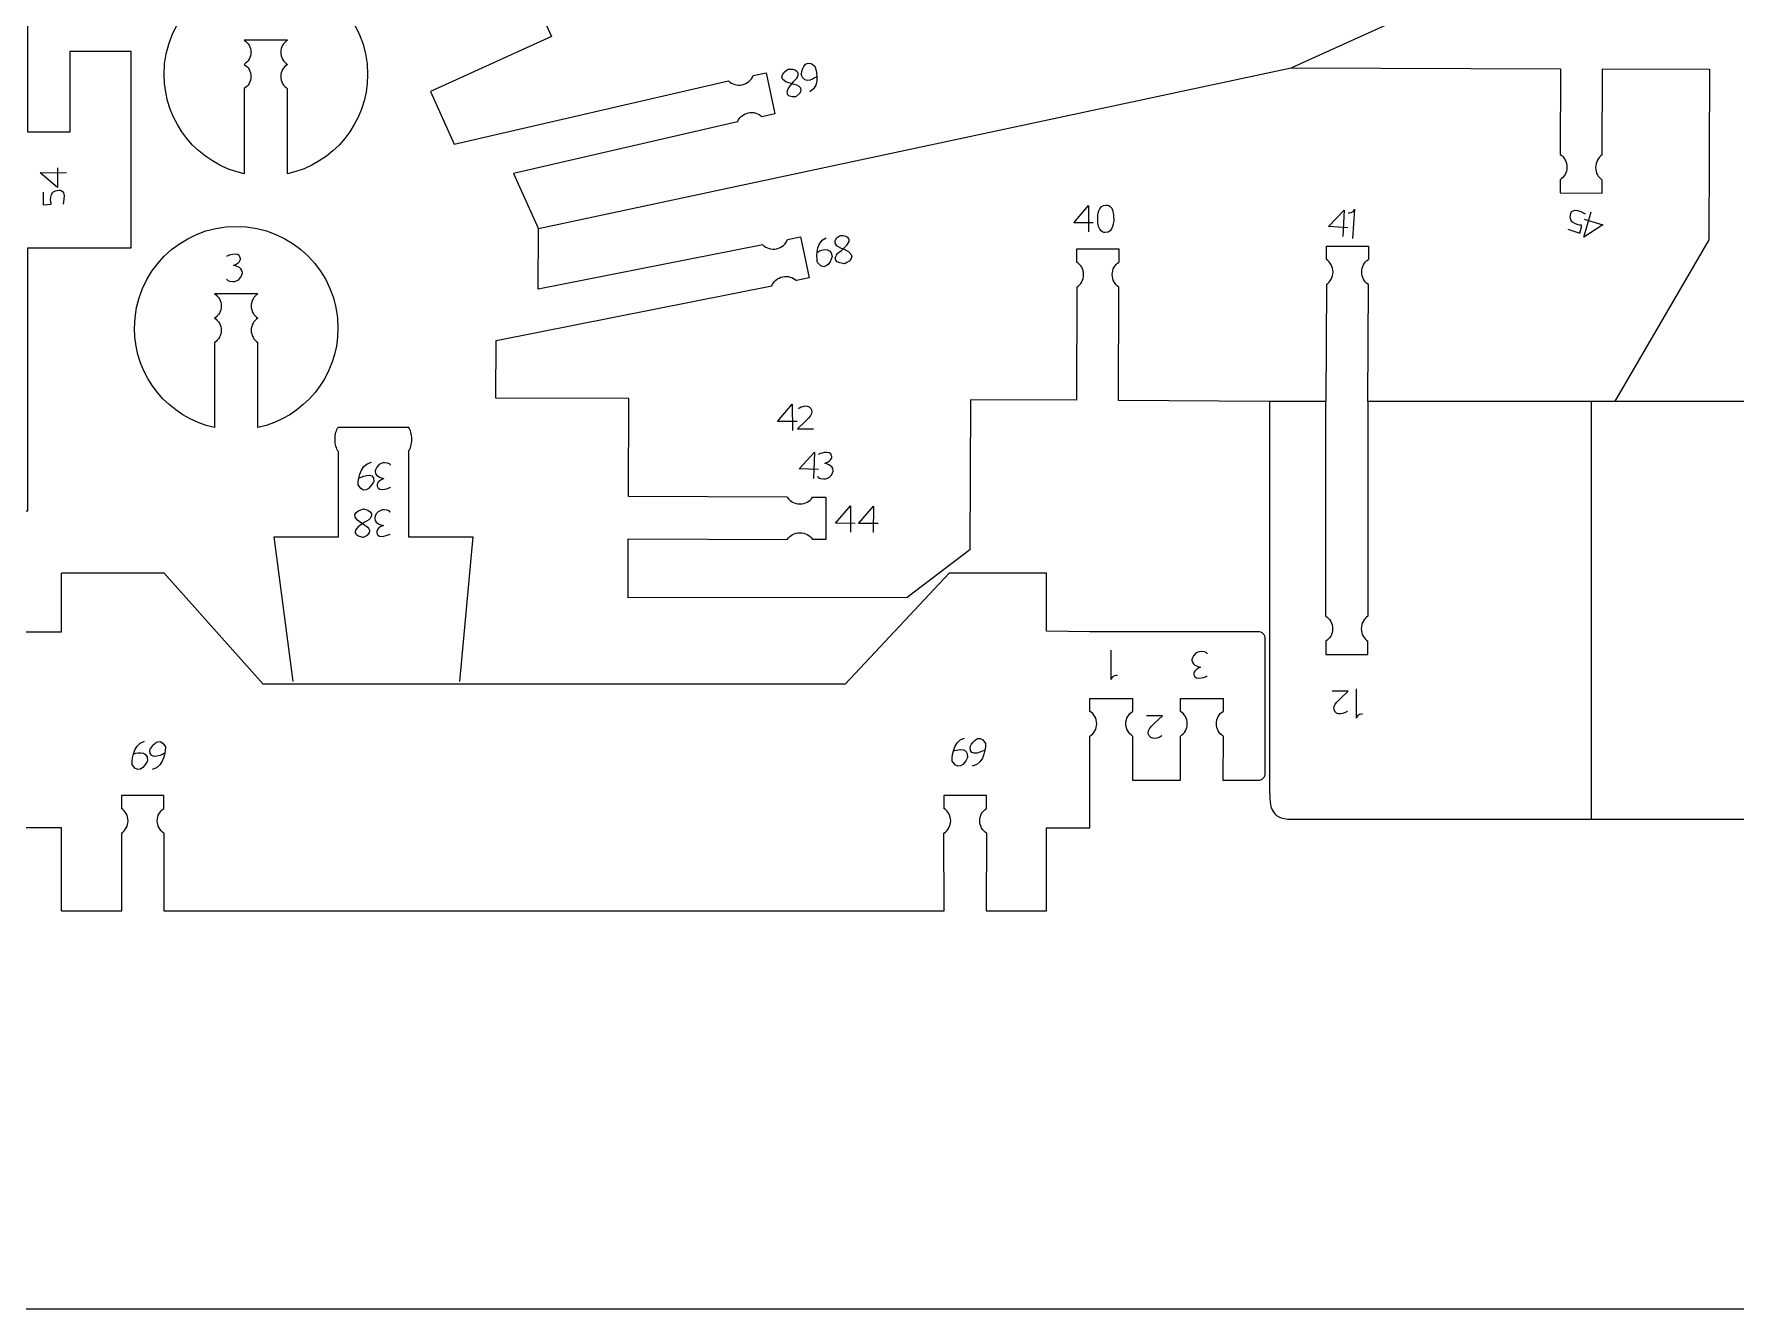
# Model space of a CAD drawing. Header units: centimetres. Extents: x -25 to 25, y -32.5 to 32.5.
# Drawn here: x -10.72 to 1.44, y -32.5 to -23.39 of the extents above; entities that cross this region are included whole.
import ezdxf

# ---------------------------------------------------------------- set-up
doc = ezdxf.new("R2010")
doc.units = ezdxf.units.CM
doc.header["$MEASUREMENT"] = 0
doc.layers.add('Capa 1', color=7, linetype='Continuous')

msp = doc.modelspace()

# ---------------------------------------------------------------- linework, layer by layer
at = {"layer": 'Capa 1', "color": 254}
msp.add_lwpolyline([(-25, -32.5), (25, -32.5), (25, 32.5), (-25, 32.5), (-25, -32.5)], close=True, dxfattribs=at)
at = {"layer": 'Capa 1', "color": 250, "lineweight": 20}
for points, knots in [([(-10.76167, -2.93555), (-10.76167, -2.93555), (-11.21533, -2.93501), (-11.21533, -2.93501), (-11.21533, -2.93501), (-11.21533, -2.93501), (-12.93776, -4.34878), (-12.93776, -4.34878), (-12.93776, -4.34878), (-12.93776, -4.34878), (-12.93776, -25.53938), (-12.93776, -25.53938), (-12.93776, -25.53938), (-12.93776, -25.53938), (-11.22158, -26.79951), (-11.22158, -26.79951), (-11.22158, -26.79951), (-11.22158, -26.79951), (-10.76167, -26.80026), (-10.76167, -26.80026), (-10.76167, -26.80026), (-10.76167, -26.80026), (-10.76167, -24.92117), (-10.76167, -24.92117), (-10.76167, -24.92117), (-10.76167, -24.92117), (-10.02451, -24.92117), (-10.02451, -24.92117), (-10.02451, -24.92117), (-10.02451, -24.92117), (-10.02451, -23.51937), (-10.02451, -23.51937), (-10.02451, -23.51937), (-10.02451, -23.51937), (-10.46144, -23.51886), (-10.46144, -23.51886), (-10.46144, -23.51886), (-10.46144, -23.51886), (-10.46144, -24.09512), (-10.46144, -24.09512), (-10.46144, -24.09512), (-10.46144, -24.09512), (-10.76167, -24.09512), (-10.76167, -24.09512), (-10.76167, -24.09512), (-10.76167, -24.09512), (-10.76167, -14.48245), (-10.76167, -14.48245), (-10.76167, -14.48245), (-10.76167, -14.48245), (-10.01971, -14.48334), (-10.01971, -14.48334), (-10.01971, -14.48334), (-10.01971, -14.48334), (-10.01807, -13.09137), (-10.01807, -13.09137), (-10.01807, -13.09137), (-10.01807, -13.09137), (-10.46144, -13.09087), (-10.46144, -13.09087), (-10.46144, -13.09087), (-10.46144, -13.09087), (-10.46144, -13.69333), (-10.46144, -13.69333), (-10.46144, -13.69333), (-10.46144, -13.69333), (-10.76167, -13.69333), (-10.76167, -13.69333), (-10.76167, -13.69333), (-10.76167, -13.69333), (-10.76161, -4.35963), (-10.76161, -4.35963), (-10.76161, -4.35963), (-10.76161, -4.35963), (-10.02451, -4.36051), (-10.02451, -4.36051), (-10.02451, -4.36051), (-10.02451, -4.36051), (-10.02451, -2.93642), (-10.02451, -2.93642), (-10.02451, -2.93642), (-10.02451, -2.93642), (-10.46144, -2.93593), (-10.46144, -2.93593)], [0, 0, 0, 0, 0.04545455, 0.04545455, 0.04545455, 0.04545455, 0.09090909, 0.09090909, 0.09090909, 0.09090909, 0.13636364, 0.13636364, 0.13636364, 0.13636364, 0.18181818, 0.18181818, 0.18181818, 0.18181818, 0.22727273, 0.22727273, 0.22727273, 0.22727273, 0.27272727, 0.27272727, 0.27272727, 0.27272727, 0.31818182, 0.31818182, 0.31818182, 0.31818182, 0.36363636, 0.36363636, 0.36363636, 0.36363636, 0.40909091, 0.40909091, 0.40909091, 0.40909091, 0.45454545, 0.45454545, 0.45454545, 0.45454545, 0.5, 0.5, 0.5, 0.5, 0.54545455, 0.54545455, 0.54545455, 0.54545455, 0.59090909, 0.59090909, 0.59090909, 0.59090909, 0.63636364, 0.63636364, 0.63636364, 0.63636364, 0.68181818, 0.68181818, 0.68181818, 0.68181818, 0.72727273, 0.72727273, 0.72727273, 0.72727273, 0.77272727, 0.77272727, 0.77272727, 0.77272727, 0.81818182, 0.81818182, 0.81818182, 0.81818182, 0.86363636, 0.86363636, 0.86363636, 0.86363636, 0.90909091, 0.90909091, 0.90909091, 0.90909091, 1, 1, 1, 1]), ([(-6.27694, -22.30616), (-6.27694, -22.30616), (-7.31078, -22.77389), (-7.31078, -22.77389), (-7.31078, -22.77389), (-7.31078, -22.77389), (-7.02226, -23.4121), (-7.02226, -23.4121), (-7.02226, -23.4121), (-7.02226, -23.4121), (-7.88706, -23.80364), (-7.88706, -23.80364), (-7.88706, -23.80364), (-7.88706, -23.80364), (-7.71711, -24.17932), (-7.71711, -24.17932), (-7.71711, -24.17932), (-7.71711, -24.17932), (-5.75692, -23.72823), (-5.75692, -23.72823)], [0, 0, 0, 0, 0.16666667, 0.16666667, 0.16666667, 0.16666667, 0.33333333, 0.33333333, 0.33333333, 0.33333333, 0.5, 0.5, 0.5, 0.5, 0.66666667, 0.66666667, 0.66666667, 0.66666667, 1, 1, 1, 1]), ([(-1.73737, -23.63392), (-1.73737, -23.63392), (0.01549, -22.8404), (0.01549, -22.8404), (0.01549, -22.8404), (0.01549, -22.8404), (-0.23736, -22.28067), (-0.23736, -22.28067)], [0, 0, 0, 0, 0.33333333, 0.33333333, 0.33333333, 0.33333333, 1, 1, 1, 1]), ([(-9.21675, -23.78365), (-9.21675, -23.78365), (-9.21675, -24.3919), (-9.21675, -24.3919), (-9.21675, -24.3919), (-9.54388, -24.32107), (-9.78898, -24.03003), (-9.78898, -23.6817), (-9.78898, -23.6817), (-9.78898, -23.28032), (-9.46361, -22.95497), (-9.06225, -22.95497), (-9.06225, -22.95497), (-8.66089, -22.95497), (-8.33553, -23.28032), (-8.33553, -23.6817), (-8.33553, -23.6817), (-8.33553, -24.03003), (-8.58063, -24.32108), (-8.90775, -24.3919), (-8.90775, -24.3919), (-8.90775, -24.3919), (-8.90774, -23.78382), (-8.90774, -23.78382)], [0, 0, 0, 0, 0.14285714, 0.14285714, 0.14285714, 0.14285714, 0.28571429, 0.28571429, 0.28571429, 0.28571429, 0.42857143, 0.42857143, 0.42857143, 0.42857143, 0.57142857, 0.57142857, 0.57142857, 0.57142857, 0.71428571, 0.71428571, 0.71428571, 0.71428571, 1, 1, 1, 1]), ([(-9.21675, -23.43667), (-9.18822, -23.45498), (-9.16931, -23.48699), (-9.16931, -23.52342), (-9.16931, -23.52342), (-9.16931, -23.55984), (-9.18822, -23.59185), (-9.21675, -23.61016)], [0, 0, 0, 0, 0.33333333, 0.33333333, 0.33333333, 0.33333333, 1, 1, 1, 1]), ([(-8.90774, -23.43683), (-8.93627, -23.45515), (-8.95518, -23.48716), (-8.95518, -23.52358), (-8.95518, -23.52358), (-8.95518, -23.56), (-8.93627, -23.59201), (-8.90774, -23.61033)], [0, 0, 0, 0, 0.33333333, 0.33333333, 0.33333333, 0.33333333, 1, 1, 1, 1]), ([(-9.21675, -23.61016), (-9.18822, -23.62848), (-9.16931, -23.66049), (-9.16931, -23.69691), (-9.16931, -23.69691), (-9.16931, -23.73333), (-9.18822, -23.76534), (-9.21675, -23.78365)], [0, 0, 0, 0, 0.33333333, 0.33333333, 0.33333333, 0.33333333, 1, 1, 1, 1]), ([(-8.90774, -23.61033), (-8.93627, -23.62864), (-8.95518, -23.66065), (-8.95518, -23.69707), (-8.95518, -23.69707), (-8.95518, -23.73349), (-8.93627, -23.76551), (-8.90774, -23.78382)], [0, 0, 0, 0, 0.33333333, 0.33333333, 0.33333333, 0.33333333, 1, 1, 1, 1]), ([(-5.51114, -24.89938), (-5.51114, -24.89938), (-7.11582, -25.21576), (-7.11582, -25.21576), (-7.11582, -25.21576), (-7.11582, -25.21576), (-7.11425, -24.78289), (-7.11425, -24.78289), (-7.11425, -24.78289), (-7.11425, -24.78289), (-1.73737, -23.63392), (-1.73737, -23.63392), (-1.73737, -23.63392), (-1.73737, -23.63392), (0.18672, -23.64125), (0.18672, -23.64125), (0.18672, -23.64125), (0.18672, -23.64125), (0.18482, -24.25439), (0.18482, -24.25439)], [0, 0, 0, 0, 0.16666667, 0.16666667, 0.16666667, 0.16666667, 0.33333333, 0.33333333, 0.33333333, 0.33333333, 0.5, 0.5, 0.5, 0.5, 0.66666667, 0.66666667, 0.66666667, 0.66666667, 1, 1, 1, 1]), ([(-5.75691, -23.72822), (-5.73233, -23.75216), (-5.69593, -23.7637), (-5.65904, -23.75575), (-5.65904, -23.75575), (-5.62216, -23.74781), (-5.59372, -23.72232), (-5.58119, -23.69038)], [0, 0, 0, 0, 0.33333333, 0.33333333, 0.33333333, 0.33333333, 1, 1, 1, 1]), ([(-5.58117, -23.69038), (-5.58117, -23.69038), (-5.48896, -23.67041), (-5.48896, -23.67041), (-5.48896, -23.67041), (-5.48896, -23.67041), (-5.42577, -23.96388), (-5.42577, -23.96388), (-5.42577, -23.96388), (-5.42577, -23.96388), (-5.51803, -23.98375), (-5.51803, -23.98375)], [0, 0, 0, 0, 0.25, 0.25, 0.25, 0.25, 0.5, 0.5, 0.5, 0.5, 1, 1, 1, 1]), ([(0.48492, -24.25659), (0.48492, -24.25659), (0.48693, -23.6424), (0.48693, -23.6424), (0.48693, -23.6424), (0.48693, -23.6424), (1.2497, -23.64532), (1.2497, -23.64532), (1.2497, -23.64532), (1.2497, -23.64532), (1.24504, -24.86341), (1.24504, -24.86341), (1.24504, -24.86341), (1.24504, -24.86341), (0.57249, -26.01991), (0.57249, -26.01991)], [0, 0, 0, 0, 0.2, 0.2, 0.2, 0.2, 0.4, 0.4, 0.4, 0.4, 0.6, 0.6, 0.6, 0.6, 1, 1, 1, 1]), ([(-5.69375, -24.02158), (-5.6812, -23.98964), (-5.65278, -23.96415), (-5.61588, -23.9562), (-5.61588, -23.9562), (-5.579, -23.94826), (-5.54259, -23.9598), (-5.51803, -23.98375)], [0, 0, 0, 0, 0.33333333, 0.33333333, 0.33333333, 0.33333333, 1, 1, 1, 1]), ([(-5.69376, -24.02157), (-5.69376, -24.02157), (-7.29241, -24.38984), (-7.29241, -24.38984), (-7.29241, -24.38984), (-7.29241, -24.38984), (-7.11396, -24.78422), (-7.11396, -24.78422)], [0, 0, 0, 0, 0.33333333, 0.33333333, 0.33333333, 0.33333333, 1, 1, 1, 1]), ([(0.18483, -24.2544), (0.21327, -24.27359), (0.23197, -24.30688), (0.2317, -24.34462), (0.2317, -24.34462), (0.23143, -24.38235), (0.21225, -24.41538), (0.18353, -24.43414)], [0, 0, 0, 0, 0.33333333, 0.33333333, 0.33333333, 0.33333333, 1, 1, 1, 1]), ([(0.48491, -24.25658), (0.45619, -24.27535), (0.43701, -24.30837), (0.43674, -24.34611), (0.43674, -24.34611), (0.43646, -24.38384), (0.45516, -24.41714), (0.4836, -24.43632)], [0, 0, 0, 0, 0.33333333, 0.33333333, 0.33333333, 0.33333333, 1, 1, 1, 1]), ([(0.18353, -24.43416), (0.18353, -24.43416), (0.18273, -24.52851), (0.18273, -24.52851), (0.18273, -24.52851), (0.18273, -24.52851), (0.48292, -24.53068), (0.48292, -24.53068), (0.48292, -24.53068), (0.48292, -24.53068), (0.4836, -24.43632), (0.4836, -24.43632)], [0, 0, 0, 0, 0.25, 0.25, 0.25, 0.25, 0.5, 0.5, 0.5, 0.5, 1, 1, 1, 1]), ([(-9.42842, -25.59628), (-9.42842, -25.59628), (-9.42842, -26.20453), (-9.42842, -26.20453), (-9.42842, -26.20453), (-9.75555, -26.1337), (-10.00065, -25.84266), (-10.00065, -25.49433), (-10.00065, -25.49433), (-10.00065, -25.09295), (-9.67528, -24.7676), (-9.27392, -24.7676), (-9.27392, -24.7676), (-8.87256, -24.7676), (-8.5472, -25.09295), (-8.5472, -25.49433), (-8.5472, -25.49433), (-8.5472, -25.84266), (-8.7923, -26.13371), (-9.11942, -26.20453), (-9.11942, -26.20453), (-9.11942, -26.20453), (-9.11941, -25.59645), (-9.11941, -25.59645)], [0, 0, 0, 0, 0.14285714, 0.14285714, 0.14285714, 0.14285714, 0.28571429, 0.28571429, 0.28571429, 0.28571429, 0.42857143, 0.42857143, 0.42857143, 0.42857143, 0.57142857, 0.57142857, 0.57142857, 0.57142857, 0.71428571, 0.71428571, 0.71428571, 0.71428571, 1, 1, 1, 1]), ([(-5.51115, -24.89939), (-5.48657, -24.92333), (-5.45017, -24.93487), (-5.41328, -24.92692), (-5.41328, -24.92692), (-5.3764, -24.91898), (-5.34796, -24.89349), (-5.33543, -24.86155)], [0, 0, 0, 0, 0.33333333, 0.33333333, 0.33333333, 0.33333333, 1, 1, 1, 1]), ([(-5.33541, -24.86155), (-5.33541, -24.86155), (-5.2432, -24.84158), (-5.2432, -24.84158), (-5.2432, -24.84158), (-5.2432, -24.84158), (-5.18001, -25.13505), (-5.18001, -25.13505), (-5.18001, -25.13505), (-5.18001, -25.13505), (-5.27227, -25.15492), (-5.27227, -25.15492)], [0, 0, 0, 0, 0.25, 0.25, 0.25, 0.25, 0.5, 0.5, 0.5, 0.5, 1, 1, 1, 1]), ([(-1.48639, -25.00308), (-1.48639, -25.00308), (-1.4865, -24.90873), (-1.4865, -24.90873), (-1.4865, -24.90873), (-1.4865, -24.90873), (-1.18631, -24.90873), (-1.18631, -24.90873), (-1.18631, -24.90873), (-1.18631, -24.90873), (-1.18631, -25.0031), (-1.18631, -25.0031)], [0, 0, 0, 0, 0.25, 0.25, 0.25, 0.25, 0.5, 0.5, 0.5, 0.5, 1, 1, 1, 1]), ([(-3.26864, -25.02191), (-3.26864, -25.02191), (-3.26875, -24.92756), (-3.26875, -24.92756), (-3.26875, -24.92756), (-3.26875, -24.92756), (-2.96856, -24.92756), (-2.96856, -24.92756), (-2.96856, -24.92756), (-2.96856, -24.92756), (-2.96856, -25.02193), (-2.96856, -25.02193)], [0, 0, 0, 0, 0.25, 0.25, 0.25, 0.25, 0.5, 0.5, 0.5, 0.5, 1, 1, 1, 1]), ([(-3.26864, -25.20168), (-3.24006, -25.18269), (-3.22112, -25.14954), (-3.22112, -25.1118), (-3.22112, -25.1118), (-3.22112, -25.07407), (-3.24006, -25.0409), (-3.26864, -25.02193)], [0, 0, 0, 0, 0.33333333, 0.33333333, 0.33333333, 0.33333333, 1, 1, 1, 1]), ([(-2.96856, -25.20168), (-2.99714, -25.18269), (-3.01608, -25.14954), (-3.01608, -25.1118), (-3.01608, -25.1118), (-3.01608, -25.07407), (-2.99714, -25.0409), (-2.96856, -25.02193)], [0, 0, 0, 0, 0.33333333, 0.33333333, 0.33333333, 0.33333333, 1, 1, 1, 1]), ([(-1.48639, -25.18285), (-1.45781, -25.16386), (-1.43887, -25.13071), (-1.43887, -25.09297), (-1.43887, -25.09297), (-1.43887, -25.05524), (-1.45781, -25.02207), (-1.48639, -25.0031)], [0, 0, 0, 0, 0.33333333, 0.33333333, 0.33333333, 0.33333333, 1, 1, 1, 1]), ([(-1.18631, -25.18285), (-1.21489, -25.16386), (-1.23383, -25.13071), (-1.23383, -25.09297), (-1.23383, -25.09297), (-1.23383, -25.05524), (-1.21489, -25.02207), (-1.18631, -25.0031)], [0, 0, 0, 0, 0.33333333, 0.33333333, 0.33333333, 0.33333333, 1, 1, 1, 1]), ([(-5.44799, -25.19275), (-5.43544, -25.16081), (-5.40702, -25.13532), (-5.37012, -25.12737), (-5.37012, -25.12737), (-5.33324, -25.11943), (-5.29683, -25.13097), (-5.27227, -25.15492)], [0, 0, 0, 0, 0.33333333, 0.33333333, 0.33333333, 0.33333333, 1, 1, 1, 1]), ([(-9.42842, -25.2493), (-9.39989, -25.26761), (-9.38098, -25.29962), (-9.38098, -25.33605), (-9.38098, -25.33605), (-9.38098, -25.37247), (-9.39989, -25.40448), (-9.42842, -25.42279)], [0, 0, 0, 0, 0.33333333, 0.33333333, 0.33333333, 0.33333333, 1, 1, 1, 1]), ([(-9.11941, -25.24946), (-9.14794, -25.26778), (-9.16685, -25.29979), (-9.16685, -25.33621), (-9.16685, -25.33621), (-9.16685, -25.37263), (-9.14794, -25.40464), (-9.11941, -25.42296)], [0, 0, 0, 0, 0.33333333, 0.33333333, 0.33333333, 0.33333333, 1, 1, 1, 1]), ([(-5.33707, -26.7027), (-5.33707, -26.7027), (-6.47176, -26.69793), (-6.47176, -26.69793), (-6.47176, -26.69793), (-6.47176, -26.69793), (-6.46946, -25.99753), (-6.46946, -25.99753), (-6.46946, -25.99753), (-6.46946, -25.99753), (-7.41875, -25.99388), (-7.41875, -25.99388), (-7.41875, -25.99388), (-7.41875, -25.99388), (-7.41729, -25.58154), (-7.41729, -25.58154), (-7.41729, -25.58154), (-7.41729, -25.58154), (-5.44798, -25.19276), (-5.44798, -25.19276)], [0, 0, 0, 0, 0.16666667, 0.16666667, 0.16666667, 0.16666667, 0.33333333, 0.33333333, 0.33333333, 0.33333333, 0.5, 0.5, 0.5, 0.5, 0.66666667, 0.66666667, 0.66666667, 0.66666667, 1, 1, 1, 1]), ([(-3.26865, -25.2017), (-3.26865, -25.2017), (-3.27219, -26.00967), (-3.27219, -26.00967), (-3.27219, -26.00967), (-3.27219, -26.00967), (-4.02889, -26.00681), (-4.02889, -26.00681), (-4.02889, -26.00681), (-4.02889, -26.00681), (-4.0326, -27.07846), (-4.0326, -27.07846), (-4.0326, -27.07846), (-4.0326, -27.07846), (-4.4821, -27.41899), (-4.4821, -27.41899), (-4.4821, -27.41899), (-4.4821, -27.41899), (-6.4745, -27.41981), (-6.4745, -27.41981), (-6.4745, -27.41981), (-6.4745, -27.41981), (-6.47291, -26.99813), (-6.47291, -26.99813), (-6.47291, -26.99813), (-6.47291, -26.99813), (-5.33704, -27.0028), (-5.33704, -27.0028)], [0, 0, 0, 0, 0.125, 0.125, 0.125, 0.125, 0.25, 0.25, 0.25, 0.25, 0.375, 0.375, 0.375, 0.375, 0.5, 0.5, 0.5, 0.5, 0.625, 0.625, 0.625, 0.625, 0.75, 0.75, 0.75, 0.75, 1, 1, 1, 1]), ([(-1.89187, -26.01757), (-1.89187, -26.01757), (-2.97198, -26.01082), (-2.97198, -26.01082), (-2.97198, -26.01082), (-2.97198, -26.01082), (-2.96855, -25.20167), (-2.96855, -25.20167)], [0, 0, 0, 0, 0.33333333, 0.33333333, 0.33333333, 0.33333333, 1, 1, 1, 1]), ([(-9.42842, -25.42279), (-9.39989, -25.44111), (-9.38098, -25.47312), (-9.38098, -25.50954), (-9.38098, -25.50954), (-9.38098, -25.54596), (-9.39989, -25.57797), (-9.42842, -25.59628)], [0, 0, 0, 0, 0.33333333, 0.33333333, 0.33333333, 0.33333333, 1, 1, 1, 1]), ([(-9.11941, -25.42296), (-9.14794, -25.44127), (-9.16685, -25.47328), (-9.16685, -25.5097), (-9.16685, -25.5097), (-9.16685, -25.54612), (-9.14794, -25.57814), (-9.11941, -25.59645)], [0, 0, 0, 0, 0.33333333, 0.33333333, 0.33333333, 0.33333333, 1, 1, 1, 1]), ([(-1.48994, -27.55151), (-1.48994, -27.55151), (-1.49007, -26.01758), (-1.49007, -26.01758), (-1.49007, -26.01758), (-1.49007, -26.01758), (-1.89189, -26.01758), (-1.89189, -26.01758), (-1.89189, -26.01758), (-1.89189, -26.01758), (-1.89189, -28.7461), (-1.89189, -28.7461), (-1.89189, -28.7461), (-1.89131, -28.90905), (-1.89608, -29.00147), (-1.73313, -29.00185), (-1.73313, -29.00185), (-1.73313, -29.00185), (0.40791, -29.00185), (0.40791, -29.00185), (0.40791, -29.00185), (0.40791, -29.00185), (0.40791, -26.01758), (0.40791, -26.01758), (0.40791, -26.01758), (0.40791, -26.01758), (-1.18984, -26.01758), (-1.18984, -26.01758), (-1.18984, -26.01758), (-1.18984, -26.01758), (-1.18988, -27.55151), (-1.18988, -27.55151)], [0, 0, 0, 0, 0.11111111, 0.11111111, 0.11111111, 0.11111111, 0.22222222, 0.22222222, 0.22222222, 0.22222222, 0.33333333, 0.33333333, 0.33333333, 0.33333333, 0.44444444, 0.44444444, 0.44444444, 0.44444444, 0.55555556, 0.55555556, 0.55555556, 0.55555556, 0.66666667, 0.66666667, 0.66666667, 0.66666667, 0.77777778, 0.77777778, 0.77777778, 0.77777778, 1, 1, 1, 1]), ([(2.00579, -27.55151), (2.00579, -27.55151), (2.00566, -26.01758), (2.00566, -26.01758), (2.00566, -26.01758), (2.00566, -26.01758), (0.40791, -26.01758), (0.40791, -26.01758)], [0, 0, 0, 0, 0.33333333, 0.33333333, 0.33333333, 0.33333333, 1, 1, 1, 1]), ([(-8.54435, -26.37484), (-8.55862, -26.35653), (-8.56807, -26.32452), (-8.56807, -26.2881), (-8.56807, -26.2881), (-8.56807, -26.25168), (-8.55862, -26.21966), (-8.54435, -26.20135)], [0, 0, 0, 0, 0.33333333, 0.33333333, 0.33333333, 0.33333333, 1, 1, 1, 1]), ([(-8.04311, -26.37484), (-8.02884, -26.35653), (-8.01939, -26.32452), (-8.01939, -26.2881), (-8.01939, -26.2881), (-8.01939, -26.25168), (-8.02884, -26.21966), (-8.04311, -26.20135)], [0, 0, 0, 0, 0.33333333, 0.33333333, 0.33333333, 0.33333333, 1, 1, 1, 1]), ([(-8.86682, -28.01849), (-8.86682, -28.01849), (-9.00309, -26.98522), (-9.00309, -26.98522), (-9.00309, -26.98522), (-9.00309, -26.98522), (-8.54435, -26.98522), (-8.54435, -26.98522), (-8.54435, -26.98522), (-8.54435, -26.98522), (-8.54435, -26.37484), (-8.54435, -26.37484)], [0, 0, 0, 0, 0.25, 0.25, 0.25, 0.25, 0.5, 0.5, 0.5, 0.5, 1, 1, 1, 1]), ([(-8.04311, -26.37484), (-8.04311, -26.37484), (-8.04311, -26.98522), (-8.04311, -26.98522), (-8.04311, -26.98522), (-8.04311, -26.98522), (-7.58441, -26.98522), (-7.58441, -26.98522), (-7.58441, -26.98522), (-7.58441, -26.98522), (-7.67788, -28.01849), (-7.67788, -28.01849)], [0, 0, 0, 0, 0.25, 0.25, 0.25, 0.25, 0.5, 0.5, 0.5, 0.5, 1, 1, 1, 1]), ([(-5.33705, -26.70272), (-5.31806, -26.7313), (-5.28491, -26.75024), (-5.24717, -26.75024), (-5.24717, -26.75024), (-5.20944, -26.75024), (-5.17627, -26.7313), (-5.1573, -26.70272)], [0, 0, 0, 0, 0.33333333, 0.33333333, 0.33333333, 0.33333333, 1, 1, 1, 1]), ([(-5.15728, -26.70272), (-5.15728, -26.70272), (-5.06293, -26.70261), (-5.06293, -26.70261), (-5.06293, -26.70261), (-5.06293, -26.70261), (-5.06293, -27.0028), (-5.06293, -27.0028), (-5.06293, -27.0028), (-5.06293, -27.0028), (-5.1573, -27.0028), (-5.1573, -27.0028)], [0, 0, 0, 0, 0.25, 0.25, 0.25, 0.25, 0.5, 0.5, 0.5, 0.5, 1, 1, 1, 1]), ([(-5.33705, -27.0028), (-5.31806, -26.97422), (-5.28491, -26.95528), (-5.24717, -26.95528), (-5.24717, -26.95528), (-5.20944, -26.95528), (-5.17627, -26.97422), (-5.1573, -27.0028)], [0, 0, 0, 0, 0.33333333, 0.33333333, 0.33333333, 0.33333333, 1, 1, 1, 1]), ([(-11.78515, -28.40779), (-11.78515, -28.40779), (-11.78385, -28.72373), (-11.78385, -28.72373), (-11.78385, -28.72373), (-11.78385, -28.72373), (-12.03638, -28.72373), (-12.03638, -28.72373), (-12.03638, -28.72373), (-12.04979, -28.72373), (-12.06262, -28.7184), (-12.0721, -28.70896), (-12.0721, -28.70896), (-12.08157, -28.69953), (-12.08688, -28.68659), (-12.0869, -28.67321), (-12.0869, -28.67321), (-12.0869, -28.67321), (-12.0869, -27.7136), (-12.0869, -27.7136), (-12.0869, -27.7136), (-12.0869, -27.7002), (-12.08153, -27.68733), (-12.07214, -27.67789), (-12.07214, -27.67789), (-12.06274, -27.66845), (-12.04979, -27.66308), (-12.03638, -27.66308), (-12.03638, -27.66308), (-12.03638, -27.66308), (-10.52291, -27.66308), (-10.52291, -27.66308), (-10.52291, -27.66308), (-10.52291, -27.66308), (-10.52291, -27.24475), (-10.52291, -27.24475)], [0, 0, 0, 0, 0.1, 0.1, 0.1, 0.1, 0.2, 0.2, 0.2, 0.2, 0.3, 0.3, 0.3, 0.3, 0.4, 0.4, 0.4, 0.4, 0.5, 0.5, 0.5, 0.5, 0.6, 0.6, 0.6, 0.6, 0.7, 0.7, 0.7, 0.7, 0.8, 0.8, 0.8, 0.8, 1, 1, 1, 1]), ([(-3.48643, -27.65926), (-3.48643, -27.65926), (-3.48643, -27.24475), (-3.48643, -27.24475), (-3.48643, -27.24475), (-3.48643, -27.24475), (-4.18163, -27.24475), (-4.18163, -27.24475), (-4.18163, -27.24475), (-4.18163, -27.24475), (-4.92418, -28.03785), (-4.92418, -28.03785), (-4.92418, -28.03785), (-4.92418, -28.03785), (-9.08244, -28.03785), (-9.08244, -28.03785), (-9.08244, -28.03785), (-9.08244, -28.03785), (-9.78973, -27.24475), (-9.78973, -27.24475), (-9.78973, -27.24475), (-9.78973, -27.24475), (-10.52291, -27.24475), (-10.52291, -27.24475)], [0, 0, 0, 0, 0.14285714, 0.14285714, 0.14285714, 0.14285714, 0.28571429, 0.28571429, 0.28571429, 0.28571429, 0.42857143, 0.42857143, 0.42857143, 0.42857143, 0.57142857, 0.57142857, 0.57142857, 0.57142857, 0.71428571, 0.71428571, 0.71428571, 0.71428571, 1, 1, 1, 1]), ([(-1.48996, -27.55153), (-1.46138, -27.57052), (-1.44244, -27.60367), (-1.44244, -27.64141), (-1.44244, -27.64141), (-1.44244, -27.67914), (-1.46138, -27.71231), (-1.48996, -27.73128)], [0, 0, 0, 0, 0.33333333, 0.33333333, 0.33333333, 0.33333333, 1, 1, 1, 1]), ([(-1.18988, -27.55153), (-1.21846, -27.57052), (-1.2374, -27.60367), (-1.2374, -27.64141), (-1.2374, -27.64141), (-1.2374, -27.67914), (-1.21846, -27.71231), (-1.18988, -27.73128)], [0, 0, 0, 0, 0.33333333, 0.33333333, 0.33333333, 0.33333333, 1, 1, 1, 1]), ([(-2.22419, -28.40779), (-2.22419, -28.40779), (-2.22548, -28.72373), (-2.22548, -28.72373), (-2.22548, -28.72373), (-2.22548, -28.72373), (-1.97295, -28.72373), (-1.97295, -28.72373), (-1.97295, -28.72373), (-1.95955, -28.72373), (-1.94671, -28.7184), (-1.93724, -28.70896), (-1.93724, -28.70896), (-1.92777, -28.69953), (-1.92245, -28.68659), (-1.92243, -28.67321), (-1.92243, -28.67321), (-1.92243, -28.67321), (-1.92243, -27.7136), (-1.92243, -27.7136), (-1.92243, -27.7136), (-1.92243, -27.7002), (-1.92781, -27.68733), (-1.9372, -27.67789), (-1.9372, -27.67789), (-1.94659, -27.66845), (-1.95955, -27.66308), (-1.97295, -27.66308), (-1.97295, -27.66308), (-1.97295, -27.66308), (-3.17506, -27.66308), (-3.17506, -27.66308), (-3.17506, -27.66308), (-3.17506, -27.66308), (-3.48643, -27.65926), (-3.48643, -27.65926)], [0, 0, 0, 0, 0.1, 0.1, 0.1, 0.1, 0.2, 0.2, 0.2, 0.2, 0.3, 0.3, 0.3, 0.3, 0.4, 0.4, 0.4, 0.4, 0.5, 0.5, 0.5, 0.5, 0.6, 0.6, 0.6, 0.6, 0.7, 0.7, 0.7, 0.7, 0.8, 0.8, 0.8, 0.8, 1, 1, 1, 1]), ([(-1.48996, -27.7313), (-1.48996, -27.7313), (-1.49007, -27.82565), (-1.49007, -27.82565), (-1.49007, -27.82565), (-1.49007, -27.82565), (-1.18988, -27.82565), (-1.18988, -27.82565), (-1.18988, -27.82565), (-1.18988, -27.82565), (-1.18988, -27.73128), (-1.18988, -27.73128)], [0, 0, 0, 0, 0.25, 0.25, 0.25, 0.25, 0.5, 0.5, 0.5, 0.5, 1, 1, 1, 1]), ([(-3.17495, -28.23153), (-3.17495, -28.23153), (-3.17506, -28.13902), (-3.17506, -28.13902), (-3.17506, -28.13902), (-3.17506, -28.13902), (-2.87059, -28.13902), (-2.87059, -28.13902), (-2.87059, -28.13902), (-2.87059, -28.13902), (-2.87059, -28.23156), (-2.87059, -28.23156)], [0, 0, 0, 0, 0.25, 0.25, 0.25, 0.25, 0.5, 0.5, 0.5, 0.5, 1, 1, 1, 1]), ([(-2.52854, -28.23153), (-2.52854, -28.23153), (-2.52866, -28.13902), (-2.52866, -28.13902), (-2.52866, -28.13902), (-2.52866, -28.13902), (-2.22419, -28.13902), (-2.22419, -28.13902), (-2.22419, -28.13902), (-2.22419, -28.13902), (-2.22419, -28.23156), (-2.22419, -28.23156)], [0, 0, 0, 0, 0.25, 0.25, 0.25, 0.25, 0.5, 0.5, 0.5, 0.5, 1, 1, 1, 1]), ([(-3.17495, -28.40779), (-3.14596, -28.38918), (-3.12675, -28.35665), (-3.12675, -28.31966), (-3.12675, -28.31966), (-3.12675, -28.28266), (-3.14596, -28.25014), (-3.17495, -28.23153)], [0, 0, 0, 0, 0.33333333, 0.33333333, 0.33333333, 0.33333333, 1, 1, 1, 1]), ([(-2.87059, -28.40779), (-2.89958, -28.38918), (-2.91879, -28.35665), (-2.91879, -28.31966), (-2.91879, -28.31966), (-2.91879, -28.28266), (-2.89958, -28.25014), (-2.87059, -28.23153)], [0, 0, 0, 0, 0.33333333, 0.33333333, 0.33333333, 0.33333333, 1, 1, 1, 1]), ([(-2.52854, -28.40779), (-2.49956, -28.38918), (-2.48035, -28.35665), (-2.48035, -28.31966), (-2.48035, -28.31966), (-2.48035, -28.28266), (-2.49956, -28.25014), (-2.52854, -28.23153)], [0, 0, 0, 0, 0.33333333, 0.33333333, 0.33333333, 0.33333333, 1, 1, 1, 1]), ([(-2.22419, -28.40779), (-2.25318, -28.38918), (-2.27239, -28.35665), (-2.27239, -28.31966), (-2.27239, -28.31966), (-2.27239, -28.28266), (-2.25318, -28.25014), (-2.22419, -28.23153)], [0, 0, 0, 0, 0.33333333, 0.33333333, 0.33333333, 0.33333333, 1, 1, 1, 1]), ([(0.40791, -29.00185), (0.40791, -29.00185), (2.5536, -29.00185), (2.5536, -29.00185), (2.5536, -29.00185), (2.71655, -29.00131), (2.70734, -28.83409), (2.70771, -28.67114), (2.70771, -28.67114), (2.70771, -28.67114), (2.70771, -28.2467), (2.70771, -28.2467)], [0, 0, 0, 0, 0.25, 0.25, 0.25, 0.25, 0.5, 0.5, 0.5, 0.5, 1, 1, 1, 1]), ([(-10.52291, -29.65612), (-10.52291, -29.65612), (-10.52291, -29.06408), (-10.52291, -29.06408), (-10.52291, -29.06408), (-10.52291, -29.06408), (-10.83428, -29.06408), (-10.83428, -29.06408), (-10.83428, -29.06408), (-10.83428, -29.06408), (-10.83439, -28.40779), (-10.83439, -28.40779)], [0, 0, 0, 0, 0.25, 0.25, 0.25, 0.25, 0.5, 0.5, 0.5, 0.5, 1, 1, 1, 1]), ([(-2.87058, -28.40779), (-2.87058, -28.40779), (-2.87037, -28.72373), (-2.87037, -28.72373), (-2.87037, -28.72373), (-2.87037, -28.72373), (-2.52854, -28.72373), (-2.52854, -28.72373), (-2.52854, -28.72373), (-2.52854, -28.72373), (-2.52854, -28.40779), (-2.52854, -28.40779)], [0, 0, 0, 0, 0.25, 0.25, 0.25, 0.25, 0.5, 0.5, 0.5, 0.5, 1, 1, 1, 1]), ([(-9.79005, -28.92488), (-9.79005, -28.92488), (-9.78994, -28.83237), (-9.78994, -28.83237), (-9.78994, -28.83237), (-9.78994, -28.83237), (-10.0944, -28.83237), (-10.0944, -28.83237), (-10.0944, -28.83237), (-10.0944, -28.83237), (-10.0944, -28.92491), (-10.0944, -28.92491)], [0, 0, 0, 0, 0.25, 0.25, 0.25, 0.25, 0.5, 0.5, 0.5, 0.5, 1, 1, 1, 1]), ([(-10.0944, -29.10114), (-10.06541, -29.08253), (-10.0462, -29.05001), (-10.0462, -29.01301), (-10.0462, -29.01301), (-10.0462, -28.97601), (-10.06541, -28.94349), (-10.0944, -28.92488)], [0, 0, 0, 0, 0.33333333, 0.33333333, 0.33333333, 0.33333333, 1, 1, 1, 1]), ([(-9.79005, -29.10114), (-9.81904, -29.08253), (-9.83825, -29.05001), (-9.83825, -29.01301), (-9.83825, -29.01301), (-9.83825, -28.97601), (-9.81904, -28.94349), (-9.79005, -28.92488)], [0, 0, 0, 0, 0.33333333, 0.33333333, 0.33333333, 0.33333333, 1, 1, 1, 1]), ([(-3.91389, -28.92488), (-3.91389, -28.92488), (-3.91378, -28.83237), (-3.91378, -28.83237), (-3.91378, -28.83237), (-3.91378, -28.83237), (-4.21824, -28.83237), (-4.21824, -28.83237), (-4.21824, -28.83237), (-4.21824, -28.83237), (-4.21824, -28.92491), (-4.21824, -28.92491)], [0, 0, 0, 0, 0.25, 0.25, 0.25, 0.25, 0.5, 0.5, 0.5, 0.5, 1, 1, 1, 1]), ([(-4.21824, -29.10114), (-4.18925, -29.08253), (-4.17004, -29.05001), (-4.17004, -29.01301), (-4.17004, -29.01301), (-4.17004, -28.97601), (-4.18925, -28.94349), (-4.21824, -28.92488)], [0, 0, 0, 0, 0.33333333, 0.33333333, 0.33333333, 0.33333333, 1, 1, 1, 1]), ([(-3.91389, -29.10114), (-3.94287, -29.08253), (-3.96208, -29.05001), (-3.96208, -29.01301), (-3.96208, -29.01301), (-3.96208, -28.97601), (-3.94287, -28.94349), (-3.91389, -28.92488)], [0, 0, 0, 0, 0.33333333, 0.33333333, 0.33333333, 0.33333333, 1, 1, 1, 1]), ([(-3.91574, -29.65612), (-3.91574, -29.65612), (-3.48643, -29.65612), (-3.48643, -29.65612), (-3.48643, -29.65612), (-3.48643, -29.65612), (-3.48643, -29.06408), (-3.48643, -29.06408), (-3.48643, -29.06408), (-3.48643, -29.06408), (-3.17506, -29.06408), (-3.17506, -29.06408)], [0, 0, 0, 0, 0.25, 0.25, 0.25, 0.25, 0.5, 0.5, 0.5, 0.5, 1, 1, 1, 1])]:
    msp.add_open_spline(points, degree=3, knots=knots, dxfattribs=at)
for points in [[(-8.90774, -23.43683), (-8.90774, -23.43683), (-9.21675, -23.43667), (-9.21675, -23.43667)], [(-9.11941, -25.24946), (-9.11941, -25.24946), (-9.42842, -25.2493), (-9.42842, -25.2493)], [(-1.4864, -25.18283), (-1.4864, -25.18283), (-1.49005, -26.01644), (-1.49005, -26.01644)], [(-1.18984, -26.01758), (-1.18984, -26.01758), (-1.1863, -25.18284), (-1.1863, -25.18284)], [(-8.54435, -26.20134), (-8.54435, -26.20134), (-8.04311, -26.20134), (-8.04311, -26.20134)], [(-3.17506, -29.06408), (-3.17506, -29.06408), (-3.17495, -28.40779), (-3.17495, -28.40779)], [(-10.09209, -29.65612), (-10.09209, -29.65612), (-10.0908, -29.09871), (-10.0908, -29.09871)], [(-9.79005, -29.10114), (-9.79005, -29.10114), (-9.79191, -29.65612), (-9.79191, -29.65612)], [(-4.21593, -29.65612), (-4.21593, -29.65612), (-4.21824, -29.10114), (-4.21824, -29.10114)], [(-3.91389, -29.10114), (-3.91389, -29.10114), (-3.91574, -29.65612), (-3.91574, -29.65612)], [(-10.52291, -29.65612), (-10.52291, -29.65612), (-10.09209, -29.65612), (-10.09209, -29.65612)], [(-9.79191, -29.65612), (-9.79191, -29.65612), (-4.21593, -29.65612), (-4.21593, -29.65612)]]:
    msp.add_open_spline(points, degree=3, dxfattribs=at)
at = {"layer": 'Capa 1', "color": 240, "lineweight": 20}
for points, knots in [([(-5.12844, -23.69785), (-5.12844, -23.69785), (-5.21537, -23.76762), (-5.2372, -23.68155), (-5.2372, -23.68155), (-5.2372, -23.68155), (-5.221, -23.54884), (-5.13962, -23.6236), (-5.13962, -23.6236), (-5.13962, -23.6236), (-5.09147, -23.76053), (-5.17516, -23.8075)], [0, 0, 0, 0, 0.25, 0.25, 0.25, 0.25, 0.5, 0.5, 0.5, 0.5, 1, 1, 1, 1]), ([(-5.30338, -23.74973), (-5.30338, -23.74973), (-5.18062, -23.7675), (-5.27066, -23.83817), (-5.27066, -23.83817), (-5.27066, -23.83817), (-5.42651, -23.86488), (-5.27023, -23.70823), (-5.27023, -23.70823), (-5.27023, -23.70823), (-5.22607, -23.63634), (-5.33172, -23.64472), (-5.33172, -23.64472), (-5.33172, -23.64472), (-5.44964, -23.71453), (-5.30338, -23.74973)], [0, 0, 0, 0, 0.2, 0.2, 0.2, 0.2, 0.4, 0.4, 0.4, 0.4, 0.6, 0.6, 0.6, 0.6, 1, 1, 1, 1]), ([(-10.55147, -24.3497), (-10.55147, -24.3497), (-10.54956, -24.48934), (-10.54956, -24.48934), (-10.54956, -24.48934), (-10.54956, -24.48934), (-10.67459, -24.38599), (-10.67459, -24.38599), (-10.67459, -24.38599), (-10.67459, -24.38599), (-10.48672, -24.38221), (-10.48672, -24.38221)], [0, 0, 0, 0, 0.25, 0.25, 0.25, 0.25, 0.5, 0.5, 0.5, 0.5, 1, 1, 1, 1]), ([(-10.65298, -24.52202), (-10.65298, -24.52202), (-10.65228, -24.61349), (-10.65228, -24.61349), (-10.65228, -24.61349), (-10.65228, -24.61349), (-10.59595, -24.60943), (-10.59595, -24.60943)], [0, 0, 0, 0, 0.33333333, 0.33333333, 0.33333333, 0.33333333, 1, 1, 1, 1]), ([(-10.59595, -24.60943), (-10.59595, -24.60943), (-10.62144, -24.50468), (-10.54014, -24.50975), (-10.54014, -24.50975), (-10.54014, -24.50975), (-10.4846, -24.49788), (-10.51031, -24.60826)], [0, 0, 0, 0, 0.33333333, 0.33333333, 0.33333333, 0.33333333, 1, 1, 1, 1]), ([(-3.15142, -24.74273), (-3.15142, -24.74273), (-3.29108, -24.74273), (-3.29108, -24.74273), (-3.29108, -24.74273), (-3.29108, -24.74273), (-3.18603, -24.61912), (-3.18603, -24.61912), (-3.18603, -24.61912), (-3.18603, -24.61912), (-3.18482, -24.80703), (-3.18482, -24.80703)], [0, 0, 0, 0, 0.25, 0.25, 0.25, 0.25, 0.5, 0.5, 0.5, 0.5, 1, 1, 1, 1]), ([(-3.06637, -24.81095), (-3.06637, -24.81095), (-3.12599, -24.81864), (-3.11998, -24.70174), (-3.11998, -24.70174), (-3.11998, -24.70174), (-3.11998, -24.61268), (-3.05905, -24.61498)], [0, 0, 0, 0, 0.33333333, 0.33333333, 0.33333333, 0.33333333, 1, 1, 1, 1]), ([(-3.05905, -24.61517), (-3.05905, -24.61517), (-2.99938, -24.60752), (-3.00537, -24.72436), (-3.00537, -24.72436), (-3.00537, -24.72436), (-3.00541, -24.81341), (-3.06637, -24.81117)], [0, 0, 0, 0, 0.33333333, 0.33333333, 0.33333333, 0.33333333, 1, 1, 1, 1]), ([(-1.33225, -24.77664), (-1.33225, -24.77664), (-1.47159, -24.76715), (-1.47159, -24.76715), (-1.47159, -24.76715), (-1.47159, -24.76715), (-1.35839, -24.65096), (-1.35839, -24.65096), (-1.35839, -24.65096), (-1.35839, -24.65096), (-1.36995, -24.83852), (-1.36995, -24.83852)], [0, 0, 0, 0, 0.25, 0.25, 0.25, 0.25, 0.5, 0.5, 0.5, 0.5, 1, 1, 1, 1]), ([(0.33814, -24.76025), (0.33814, -24.76025), (0.23063, -24.75222), (0.26051, -24.67644), (0.26051, -24.67644), (0.26051, -24.67644), (0.26633, -24.61995), (0.36342, -24.67842)], [0, 0, 0, 0, 0.33333333, 0.33333333, 0.33333333, 0.33333333, 1, 1, 1, 1]), ([(0.35532, -24.71529), (0.35532, -24.71529), (0.48876, -24.75651), (0.48876, -24.75651), (0.48876, -24.75651), (0.48876, -24.75651), (0.3519, -24.84361), (0.3519, -24.84361), (0.3519, -24.84361), (0.3519, -24.84361), (0.40621, -24.66371), (0.40621, -24.66371)], [0, 0, 0, 0, 0.25, 0.25, 0.25, 0.25, 0.5, 0.5, 0.5, 0.5, 1, 1, 1, 1]), ([(0.23741, -24.78757), (0.23741, -24.78757), (0.32464, -24.81509), (0.32464, -24.81509), (0.32464, -24.81509), (0.32464, -24.81509), (0.33814, -24.76025), (0.33814, -24.76025)], [0, 0, 0, 0, 0.33333333, 0.33333333, 0.33333333, 0.33333333, 1, 1, 1, 1]), ([(-5.12169, -24.95042), (-5.12169, -24.95042), (-5.025, -24.89493), (-5.01677, -24.98335), (-5.01677, -24.98335), (-5.01677, -24.98335), (-5.05331, -25.11195), (-5.12214, -25.0255), (-5.12214, -25.0255), (-5.12214, -25.0255), (-5.14851, -24.88276), (-5.05856, -24.84931)], [0, 0, 0, 0, 0.25, 0.25, 0.25, 0.25, 0.5, 0.5, 0.5, 0.5, 1, 1, 1, 1]), ([(-4.94083, -24.92623), (-4.94083, -24.92623), (-5.05936, -24.88968), (-4.95947, -24.83379), (-4.95947, -24.83379), (-4.95947, -24.83379), (-4.80136, -24.83153), (-4.98, -24.9621), (-4.98, -24.9621), (-4.98, -24.9621), (-5.03476, -25.02629), (-4.92908, -25.03436), (-4.92908, -25.03436), (-4.92908, -25.03436), (-4.80178, -24.98365), (-4.94083, -24.92623)], [0, 0, 0, 0, 0.2, 0.2, 0.2, 0.2, 0.4, 0.4, 0.4, 0.4, 0.6, 0.6, 0.6, 0.6, 1, 1, 1, 1]), ([(-9.34301, -25.14407), (-9.34301, -25.14407), (-9.33556, -25.16311), (-9.29843, -25.16187), (-9.29843, -25.16187), (-9.27916, -25.16123), (-9.26535, -25.15434), (-9.25534, -25.14646), (-9.25534, -25.14646), (-9.23093, -25.1272), (-9.22967, -25.09729), (-9.22967, -25.09729), (-9.22967, -25.09729), (-9.23093, -25.05433), (-9.29399, -25.04605), (-9.29399, -25.04605), (-9.29399, -25.04605), (-9.23223, -25.02309), (-9.24497, -24.99), (-9.24497, -24.99), (-9.24497, -24.99), (-9.25387, -24.93908), (-9.34301, -24.98233), (-9.34301, -24.98233)], [0, 0, 0, 0, 0.14285714, 0.14285714, 0.14285714, 0.14285714, 0.28571429, 0.28571429, 0.28571429, 0.28571429, 0.42857143, 0.42857143, 0.42857143, 0.42857143, 0.57142857, 0.57142857, 0.57142857, 0.57142857, 0.71428571, 0.71428571, 0.71428571, 0.71428571, 1, 1, 1, 1]), ([(-5.26737, -26.16111), (-5.26737, -26.16111), (-5.40703, -26.16145), (-5.40703, -26.16145), (-5.40703, -26.16145), (-5.40703, -26.16145), (-5.30228, -26.03758), (-5.30228, -26.03758), (-5.30228, -26.03758), (-5.30228, -26.03758), (-5.30061, -26.22549), (-5.30061, -26.22549)], [0, 0, 0, 0, 0.25, 0.25, 0.25, 0.25, 0.5, 0.5, 0.5, 0.5, 1, 1, 1, 1]), ([(-5.25903, -26.0682), (-5.25903, -26.0682), (-5.1973, -26.02724), (-5.17004, -26.06798), (-5.17004, -26.06798), (-5.17004, -26.06798), (-5.13905, -26.0988), (-5.2069, -26.15831)], [0, 0, 0, 0, 0.33333333, 0.33333333, 0.33333333, 0.33333333, 1, 1, 1, 1]), ([(-5.2069, -26.15831), (-5.2069, -26.15831), (-5.26484, -26.21283), (-5.26484, -26.21283), (-5.26484, -26.21283), (-5.26484, -26.21283), (-5.14952, -26.21255), (-5.14952, -26.21255)], [0, 0, 0, 0, 0.33333333, 0.33333333, 0.33333333, 0.33333333, 1, 1, 1, 1]), ([(-5.1133, -26.50466), (-5.1133, -26.50466), (-5.25287, -26.49964), (-5.25287, -26.49964), (-5.25287, -26.49964), (-5.25287, -26.49964), (-5.14344, -26.37989), (-5.14344, -26.37989), (-5.14344, -26.37989), (-5.14344, -26.37989), (-5.14899, -26.56772), (-5.14899, -26.56772)], [0, 0, 0, 0, 0.25, 0.25, 0.25, 0.25, 0.5, 0.5, 0.5, 0.5, 1, 1, 1, 1]), ([(-5.12107, -26.55292), (-5.12107, -26.55292), (-5.1145, -26.57165), (-5.07843, -26.57174), (-5.07843, -26.57174), (-5.05971, -26.5718), (-5.04608, -26.56559), (-5.03609, -26.5583), (-5.03609, -26.5583), (-5.01174, -26.54046), (-5.00947, -26.51148), (-5.00947, -26.51148), (-5.00947, -26.51148), (-5.0092, -26.46976), (-5.07009, -26.45952), (-5.07009, -26.45952), (-5.07009, -26.45952), (-5.00936, -26.4394), (-5.02057, -26.40685), (-5.02057, -26.40685), (-5.02057, -26.40685), (-5.02743, -26.35714), (-5.11542, -26.39599), (-5.11542, -26.39599)], [0, 0, 0, 0, 0.14285714, 0.14285714, 0.14285714, 0.14285714, 0.28571429, 0.28571429, 0.28571429, 0.28571429, 0.42857143, 0.42857143, 0.42857143, 0.42857143, 0.57142857, 0.57142857, 0.57142857, 0.57142857, 0.71428571, 0.71428571, 0.71428571, 0.71428571, 1, 1, 1, 1]), ([(-8.39846, -26.56725), (-8.39846, -26.56725), (-8.28379, -26.50246), (-8.29201, -26.59092), (-8.29201, -26.59092), (-8.29201, -26.59092), (-8.35169, -26.71055), (-8.40334, -26.61284), (-8.40334, -26.61284), (-8.40334, -26.61284), (-8.40287, -26.46771), (-8.30827, -26.45146)], [0, 0, 0, 0, 0.25, 0.25, 0.25, 0.25, 0.5, 0.5, 0.5, 0.5, 1, 1, 1, 1]), ([(-8.17098, -26.47319), (-8.17098, -26.47319), (-8.17821, -26.45471), (-8.21426, -26.45591), (-8.21426, -26.45591), (-8.23297, -26.45653), (-8.24637, -26.46322), (-8.25609, -26.47087), (-8.25609, -26.47087), (-8.27979, -26.48957), (-8.28101, -26.51861), (-8.28101, -26.51861), (-8.28101, -26.51861), (-8.27979, -26.56032), (-8.21857, -26.56836), (-8.21857, -26.56836), (-8.21857, -26.56836), (-8.27853, -26.59065), (-8.26616, -26.62278), (-8.26616, -26.62278), (-8.26616, -26.62278), (-8.25752, -26.67221), (-8.17098, -26.63022), (-8.17098, -26.63022)], [0, 0, 0, 0, 0.14285714, 0.14285714, 0.14285714, 0.14285714, 0.28571429, 0.28571429, 0.28571429, 0.28571429, 0.42857143, 0.42857143, 0.42857143, 0.42857143, 0.57142857, 0.57142857, 0.57142857, 0.57142857, 0.71428571, 0.71428571, 0.71428571, 0.71428571, 1, 1, 1, 1]), ([(-8.37028, -26.89376), (-8.37028, -26.89376), (-8.25847, -26.94747), (-8.36554, -26.98794), (-8.36554, -26.98794), (-8.36554, -26.98794), (-8.52224, -26.96676), (-8.32623, -26.86409), (-8.32623, -26.86409), (-8.32623, -26.86409), (-8.26257, -26.80872), (-8.36588, -26.78508), (-8.36588, -26.78508), (-8.36588, -26.78508), (-8.49929, -26.81638), (-8.37028, -26.89376)], [0, 0, 0, 0, 0.2, 0.2, 0.2, 0.2, 0.4, 0.4, 0.4, 0.4, 0.6, 0.6, 0.6, 0.6, 1, 1, 1, 1]), ([(-8.17408, -26.80835), (-8.17408, -26.80835), (-8.18131, -26.78987), (-8.21736, -26.79107), (-8.21736, -26.79107), (-8.23607, -26.79169), (-8.24947, -26.79838), (-8.25919, -26.80603), (-8.25919, -26.80603), (-8.28289, -26.82473), (-8.28411, -26.85377), (-8.28411, -26.85377), (-8.28411, -26.85377), (-8.28289, -26.89548), (-8.22167, -26.90352), (-8.22167, -26.90352), (-8.22167, -26.90352), (-8.28163, -26.92581), (-8.26926, -26.95794), (-8.26926, -26.95794), (-8.26926, -26.95794), (-8.26062, -27.00737), (-8.17408, -26.96538), (-8.17408, -26.96538)], [0, 0, 0, 0, 0.14285714, 0.14285714, 0.14285714, 0.14285714, 0.28571429, 0.28571429, 0.28571429, 0.28571429, 0.42857143, 0.42857143, 0.42857143, 0.42857143, 0.57142857, 0.57142857, 0.57142857, 0.57142857, 0.71428571, 0.71428571, 0.71428571, 0.71428571, 1, 1, 1, 1]), ([(-4.85226, -26.88849), (-4.85226, -26.88849), (-4.99191, -26.8872), (-4.99191, -26.8872), (-4.99191, -26.8872), (-4.99191, -26.8872), (-4.88573, -26.76456), (-4.88573, -26.76456), (-4.88573, -26.76456), (-4.88573, -26.76456), (-4.88625, -26.95248), (-4.88625, -26.95248)], [0, 0, 0, 0, 0.25, 0.25, 0.25, 0.25, 0.5, 0.5, 0.5, 0.5, 1, 1, 1, 1]), ([(-4.68881, -26.88999), (-4.68881, -26.88999), (-4.82846, -26.88871), (-4.82846, -26.88871), (-4.82846, -26.88871), (-4.82846, -26.88871), (-4.72228, -26.76607), (-4.72228, -26.76607), (-4.72228, -26.76607), (-4.72228, -26.76607), (-4.7228, -26.95398), (-4.7228, -26.95398)], [0, 0, 0, 0, 0.25, 0.25, 0.25, 0.25, 0.5, 0.5, 0.5, 0.5, 1, 1, 1, 1]), ([(-2.33684, -27.82133), (-2.33684, -27.82133), (-2.34407, -27.80285), (-2.38012, -27.80405), (-2.38012, -27.80405), (-2.39883, -27.80467), (-2.41223, -27.81136), (-2.42195, -27.81901), (-2.42195, -27.81901), (-2.44565, -27.83771), (-2.44687, -27.86675), (-2.44687, -27.86675), (-2.44687, -27.86675), (-2.44565, -27.90846), (-2.38443, -27.9165), (-2.38443, -27.9165), (-2.38443, -27.9165), (-2.44439, -27.93879), (-2.43202, -27.97092), (-2.43202, -27.97092), (-2.43202, -27.97092), (-2.42338, -28.02035), (-2.33684, -27.97836), (-2.33684, -27.97836)], [0, 0, 0, 0, 0.14285714, 0.14285714, 0.14285714, 0.14285714, 0.28571429, 0.28571429, 0.28571429, 0.28571429, 0.42857143, 0.42857143, 0.42857143, 0.42857143, 0.57142857, 0.57142857, 0.57142857, 0.57142857, 0.71428571, 0.71428571, 0.71428571, 0.71428571, 1, 1, 1, 1]), ([(-1.33605, -28.23159), (-1.33605, -28.23159), (-1.39788, -28.2724), (-1.42504, -28.23159), (-1.42504, -28.23159), (-1.42504, -28.23159), (-1.45596, -28.20069), (-1.38797, -28.14135)], [0, 0, 0, 0, 0.33333333, 0.33333333, 0.33333333, 0.33333333, 1, 1, 1, 1]), ([(-1.38797, -28.14135), (-1.38797, -28.14135), (-1.32989, -28.08697), (-1.32989, -28.08697), (-1.32989, -28.08697), (-1.32989, -28.08697), (-1.44521, -28.08697), (-1.44521, -28.08697)], [0, 0, 0, 0, 0.33333333, 0.33333333, 0.33333333, 0.33333333, 1, 1, 1, 1]), ([(-2.66286, -28.40691), (-2.66286, -28.40691), (-2.72468, -28.44772), (-2.75184, -28.40691), (-2.75184, -28.40691), (-2.75184, -28.40691), (-2.78276, -28.37601), (-2.71478, -28.31667)], [0, 0, 0, 0, 0.33333333, 0.33333333, 0.33333333, 0.33333333, 1, 1, 1, 1]), ([(-2.71478, -28.31667), (-2.71478, -28.31667), (-2.6567, -28.26229), (-2.6567, -28.26229), (-2.6567, -28.26229), (-2.6567, -28.26229), (-2.77201, -28.26229), (-2.77201, -28.26229)], [0, 0, 0, 0, 0.33333333, 0.33333333, 0.33333333, 0.33333333, 1, 1, 1, 1]), ([(-10.00649, -28.53604), (-10.00649, -28.53604), (-9.90265, -28.49549), (-9.9076, -28.58415), (-9.9076, -28.58415), (-9.9076, -28.58415), (-9.96279, -28.70592), (-10.01805, -28.61023), (-10.01805, -28.61023), (-10.01805, -28.61023), (-10.02299, -28.46516), (-9.92908, -28.4454)], [0, 0, 0, 0, 0.25, 0.25, 0.25, 0.25, 0.5, 0.5, 0.5, 0.5, 1, 1, 1, 1]), ([(-9.7839, -28.53026), (-9.7839, -28.53026), (-9.89857, -28.59505), (-9.89035, -28.50659), (-9.89035, -28.50659), (-9.89035, -28.50659), (-9.83067, -28.38696), (-9.77902, -28.48467), (-9.77902, -28.48467), (-9.77902, -28.48467), (-9.77949, -28.6298), (-9.87409, -28.64605)], [0, 0, 0, 0, 0.25, 0.25, 0.25, 0.25, 0.5, 0.5, 0.5, 0.5, 1, 1, 1, 1]), ([(-4.14793, -28.51354), (-4.14793, -28.51354), (-4.04409, -28.47299), (-4.04904, -28.56165), (-4.04904, -28.56165), (-4.04904, -28.56165), (-4.10423, -28.68342), (-4.15949, -28.58773), (-4.15949, -28.58773), (-4.15949, -28.58773), (-4.16443, -28.44266), (-4.07052, -28.4229)], [0, 0, 0, 0, 0.25, 0.25, 0.25, 0.25, 0.5, 0.5, 0.5, 0.5, 1, 1, 1, 1]), ([(-3.92534, -28.50776), (-3.92534, -28.50776), (-4.04001, -28.57255), (-4.03179, -28.48409), (-4.03179, -28.48409), (-4.03179, -28.48409), (-3.97211, -28.36446), (-3.92046, -28.46217), (-3.92046, -28.46217), (-3.92046, -28.46217), (-3.92093, -28.6073), (-4.01553, -28.62355)], [0, 0, 0, 0, 0.25, 0.25, 0.25, 0.25, 0.5, 0.5, 0.5, 0.5, 1, 1, 1, 1])]:
    msp.add_open_spline(points, degree=3, knots=knots, dxfattribs=at)
for points in [[(-1.32998, -24.67156), (-1.32998, -24.67156), (-1.28955, -24.67266), (-1.28603, -24.64506)], [(-1.28603, -24.64506), (-1.28603, -24.64506), (-1.30026, -24.85409), (-1.30026, -24.85409)], [(-3.02273, -28.00297), (-3.02273, -28.00297), (-3.02273, -27.79346), (-3.02273, -27.79346)], [(-2.98068, -27.97355), (-2.98068, -27.97355), (-3.02109, -27.9752), (-3.02273, -28.00297)], [(-1.27075, -28.27998), (-1.27075, -28.27998), (-1.27075, -28.07047), (-1.27075, -28.07047)], [(-1.2287, -28.25056), (-1.2287, -28.25056), (-1.26911, -28.25221), (-1.27075, -28.27998)]]:
    msp.add_open_spline(points, degree=3, dxfattribs=at)

doc.saveas('drawing.dxf')
